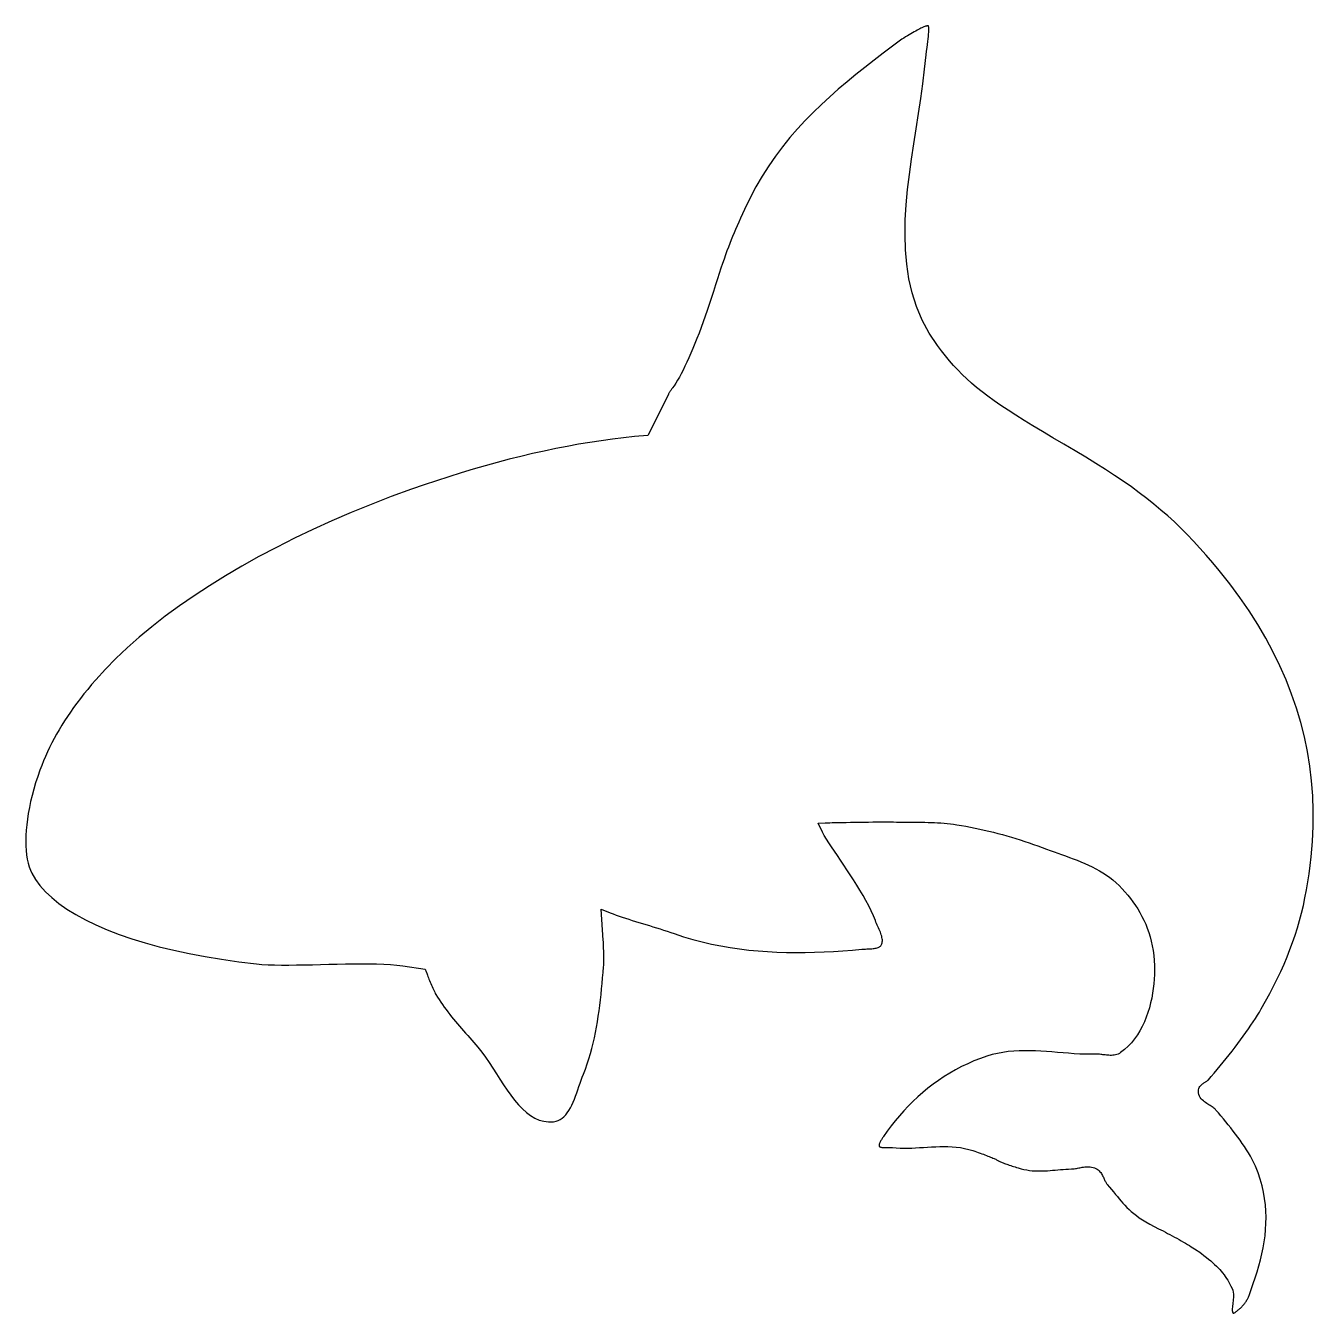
# Model space of a CAD drawing. Extents: x 0.1 to 29.9, y -7.9 to 21.9.
import ezdxf

# ---------------------------------------------------------------- set-up
doc = ezdxf.new("R2010")
doc.units = 0
doc.layers.get('0').update_dxf_attribs({"linetype": 'CONTINUOUS'})

msp = doc.modelspace()

# ---------------------------------------------------------------- linework, layer by layer
msp.add_lwpolyline([(28.0541, -7.89894), (28.0587, -7.89731), (28.0647, -7.89461), (28.072, -7.89081), (28.0802, -7.88593), (28.0891, -7.88005), (28.0987, -7.87329), (28.1087, -7.86578), (28.1191, -7.85764), (28.1297, -7.84901), (28.1405, -7.84002), (28.1515, -7.83079), (28.1627, -7.82142), (28.174, -7.81202), (28.1841, -7.80392), (28.1996, -7.79088), (28.2146, -7.77765), (28.2294, -7.76401), (28.2437, -7.74998), (28.2578, -7.73558), (28.2715, -7.72082), (28.2848, -7.70573), (28.2977, -7.69032), (28.3102, -7.67461), (28.3223, -7.65862), (28.3339, -7.64237), (28.3451, -7.62588), (28.3557, -7.60917), (28.3659, -7.59225), (28.3755, -7.57516), (28.3846, -7.5579), (28.3932, -7.5405), (28.4012, -7.52297), (28.4086, -7.50534), (28.4156, -7.48715), (28.4649, -7.35101), (28.5126, -7.21407), (28.5582, -7.0768), (28.6011, -6.93918), (28.6411, -6.80117), (28.6778, -6.66272), (28.7107, -6.52379), (28.7394, -6.38435), (28.7637, -6.24435), (28.783, -6.10373), (28.7971, -5.96244), (28.8056, -5.82043), (28.808, -5.67761), (28.8039, -5.53392), (28.7931, -5.38926), (28.7752, -5.24355), (28.7496, -5.09669), (28.7161, -4.94858), (28.6741, -4.79912), (28.6233, -4.64789), (28.5929, -4.56926), (28.5596, -4.49128), (28.5235, -4.41416), (28.4848, -4.33785), (28.4436, -4.26233), (28.4002, -4.18753), (28.3547, -4.11342), (28.3072, -4.03996), (28.2579, -3.96711), (28.207, -3.89482), (28.1546, -3.82306), (28.101, -3.75177), (28.0462, -3.68092), (27.9905, -3.61047), (27.9341, -3.54036), (27.877, -3.47055), (27.8196, -3.40099), (27.7619, -3.33164), (27.7041, -3.26243), (27.6479, -3.1951), (27.6339, -3.17975), (27.6189, -3.16567), (27.6013, -3.15117), (27.5815, -3.13637), (27.5598, -3.12132), (27.5365, -3.10604), (27.5119, -3.09047), (27.4864, -3.07452), (27.4603, -3.05804), (27.4339, -3.04085), (27.4075, -3.02271), (27.3813, -3.00333), (27.3557, -2.98233), (27.3309, -2.95926), (27.3075, -2.9336), (27.2861, -2.90483), (27.2676, -2.87254), (27.2532, -2.8367), (27.2441, -2.79781), (27.2412, -2.75691), (27.2436, -2.728), (27.2503, -2.70047), (27.2606, -2.67531), (27.2736, -2.65308), (27.2881, -2.63381), (27.3035, -2.61717), (27.3192, -2.60271), (27.3349, -2.58998), (27.3505, -2.5786), (27.3659, -2.56827), (27.3808, -2.55876), (27.3951, -2.5499), (27.4088, -2.54155), (27.4217, -2.53364), (27.4335, -2.52613), (27.4442, -2.51902), (27.4534, -2.51238), (27.4611, -2.50631), (27.467, -2.501), (27.4727, -2.49512), (27.5399, -2.41865), (27.6089, -2.33863), (27.6783, -2.25676), (27.7477, -2.17332), (27.817, -2.08861), (27.886, -2.00289), (27.9544, -1.91646), (28.0221, -1.82959), (28.0887, -1.74257), (28.1542, -1.65568), (28.2182, -1.5692), (28.2805, -1.48342), (28.341, -1.39862), (28.3994, -1.31509), (28.4555, -1.23312), (28.5091, -1.153), (28.5599, -1.07503), (28.6077, -0.999503), (28.6523, -0.926732), (28.6935, -0.856956), (28.7953, -0.677846), (28.8915, -0.501679), (28.9824, -0.328091), (29.0681, -0.156639), (29.1486, 0.013116), (29.2243, 0.181621), (29.2951, 0.349322), (29.3614, 0.516672), (29.4232, 0.684121), (29.4806, 0.852128), (29.5339, 1.02115), (29.5833, 1.19164), (29.6287, 1.36406), (29.6704, 1.53887), (29.7086, 1.71652), (29.7433, 1.89747), (29.7748, 2.08218), (29.8031, 2.27108), (29.8284, 2.46463), (29.8507, 2.66271), (29.8813, 3.02212), (29.8976, 3.37744), (29.8997, 3.7293), (29.8874, 4.07781), (29.8609, 4.42309), (29.82, 4.76524), (29.7648, 5.10438), (29.6951, 5.44063), (29.6111, 5.7741), (29.5126, 6.1049), (29.3996, 6.43316), (29.2721, 6.75897), (29.1299, 7.08244), (28.9732, 7.40369), (28.8017, 7.7228), (28.6156, 8.03988), (28.4146, 8.35501), (28.1989, 8.6683), (27.9683, 8.97982), (27.7225, 9.29), (27.5723, 9.47096), (27.424, 9.64419), (27.2772, 9.81005), (27.1308, 9.96927), (26.9841, 10.1226), (26.8362, 10.2708), (26.6861, 10.4145), (26.5329, 10.5546), (26.3758, 10.6917), (26.2137, 10.8267), (26.0459, 10.9602), (25.8715, 11.093), (25.6894, 11.2258), (25.4988, 11.3593), (25.2988, 11.4942), (25.0886, 11.6313), (24.8672, 11.7712), (24.6337, 11.9148), (24.3874, 12.0625), (24.127, 12.2155), (23.8718, 12.3647), (23.6337, 12.5057), (23.412, 12.6392), (23.2057, 12.7659), (23.0138, 12.8865), (22.8353, 13.0019), (22.6692, 13.1129), (22.5145, 13.2201), (22.3702, 13.3245), (22.2354, 13.4268), (22.1091, 13.5277), (21.9904, 13.6281), (21.8782, 13.7286), (21.7718, 13.83), (21.6702, 13.9329), (21.5724, 14.0382), (21.4775, 14.1464), (21.3847, 14.2584), (21.2928, 14.3747), (21.1997, 14.4978), (21.007, 14.7866), (20.8464, 15.088), (20.717, 15.3989), (20.6163, 15.7182), (20.5418, 16.0449), (20.4913, 16.3778), (20.462, 16.7162), (20.4517, 17.0591), (20.4579, 17.4056), (20.4781, 17.7551), (20.51, 18.1065), (20.5512, 18.4593), (20.5994, 18.8124), (20.6522, 19.1652), (20.7074, 19.5167), (20.7625, 19.866), (20.8154, 20.2124), (20.8636, 20.555), (20.905, 20.8928), (20.9377, 21.2288), (20.9501, 21.3146), (20.9613, 21.3928), (20.9713, 21.4658), (20.9802, 21.5337), (20.9877, 21.5963), (20.9937, 21.6537), (20.9982, 21.7058), (21.001, 21.7524), (21.002, 21.7934), (21.0013, 21.8286), (20.9989, 21.8574), (20.9953, 21.8795), (20.9912, 21.8942), (20.9889, 21.8994), (20.9852, 21.8997), (20.9697, 21.8982), (20.9594, 21.8963), (20.9452, 21.8927), (20.9288, 21.8878), (20.9103, 21.8813), (20.89, 21.8734), (20.8677, 21.8639), (20.8437, 21.853), (20.8179, 21.8406), (20.7904, 21.8268), (20.7612, 21.8115), (20.7302, 21.7947), (20.6976, 21.7766), (20.6633, 21.7571), (20.6272, 21.7363), (20.5894, 21.7141), (20.5499, 21.6906), (20.5086, 21.6657), (20.4655, 21.6396), (20.4206, 21.6122), (20.3778, 21.5858), (20.1637, 21.4257), (19.9478, 21.2631), (19.7341, 21.1001), (19.5228, 20.9361), (19.3143, 20.7705), (19.109, 20.6026), (18.907, 20.4318), (18.7089, 20.2575), (18.5148, 20.0789), (18.3251, 19.8954), (18.1401, 19.7065), (17.96, 19.5114), (17.7853, 19.3095), (17.6162, 19.1002), (17.4529, 18.8828), (17.2959, 18.6566), (17.1453, 18.4209), (17.0015, 18.1752), (16.8648, 17.9186), (16.7351, 17.6497), (16.6881, 17.5468), (16.6441, 17.4494), (16.6029, 17.3574), (16.5643, 17.2698), (16.5278, 17.1853), (16.493, 17.1031), (16.4595, 17.0221), (16.4269, 16.9411), (16.3949, 16.8592), (16.363, 16.7752), (16.3308, 16.688), (16.2979, 16.5967), (16.2639, 16.5001), (16.2284, 16.3972), (16.1911, 16.2869), (16.1516, 16.1683), (16.1094, 16.0403), (16.0642, 15.9018), (16.0157, 15.7519), (15.9632, 15.5893), (15.9176, 15.4495), (15.8713, 15.3116), (15.8246, 15.1763), (15.7775, 15.0436), (15.7302, 14.914), (15.6829, 14.7877), (15.6355, 14.665), (15.5883, 14.5461), (15.5414, 14.4314), (15.4948, 14.3211), (15.4488, 14.2154), (15.4033, 14.1147), (15.3586, 14.0193), (15.3146, 13.9293), (15.2716, 13.845), (15.2296, 13.7667), (15.1885, 13.6945), (15.1486, 13.6287), (15.1096, 13.5693), (15.0726, 13.518), (15.0601, 13.5014), (15.0489, 13.4864), (15.0382, 13.4716), (15.028, 13.4572), (15.0183, 13.4432), (15.0092, 13.4297), (15.0007, 13.4167), (14.9928, 13.4044), (14.9857, 13.3929), (14.9793, 13.3822), (14.9737, 13.3724), (14.9727, 13.3706), (14.9775, 13.3616), (14.5009, 12.4197), (14.1904, 12.3909), (13.9343, 12.3633), (13.6769, 12.3317), (13.418, 12.2961), (13.1577, 12.2564), (12.8957, 12.2126), (12.6321, 12.1649), (12.3668, 12.113), (12.0998, 12.0571), (11.831, 11.9972), (11.5603, 11.9332), (11.2877, 11.8651), (11.0131, 11.7929), (10.7365, 11.7167), (10.4578, 11.6364), (10.177, 11.552), (9.89394, 11.4634), (9.60863, 11.3708), (9.321, 11.2741), (9.03121, 11.1733), (8.55773, 11.001), (8.09229, 10.8215), (7.63526, 10.6351), (7.18722, 10.4422), (6.74877, 10.2431), (6.32048, 10.0381), (5.90294, 9.82774), (5.49674, 9.61223), (5.10247, 9.39198), (4.7207, 9.16733), (4.35204, 8.93865), (3.99706, 8.70631), (3.65635, 8.47066), (3.33051, 8.23209), (3.02011, 7.99096), (2.72575, 7.74765), (2.44801, 7.50254), (2.18748, 7.25602), (1.94474, 7.00848), (1.71983, 6.75971), (1.62595, 6.64992), (1.53533, 6.54112), (1.44836, 6.43375), (1.36495, 6.32764), (1.28499, 6.22265), (1.20838, 6.1186), (1.13502, 6.01535), (1.0648, 5.91273), (0.997614, 5.81058), (0.933363, 5.70873), (0.87194, 5.60702), (0.81324, 5.50529), (0.757156, 5.40337), (0.703585, 5.30109), (0.652421, 5.19828), (0.603561, 5.09477), (0.556902, 4.99039), (0.512342, 4.88497), (0.46978, 4.77834), (0.429165, 4.67045), (0.377226, 4.52274), (0.329711, 4.37613), (0.286602, 4.23082), (0.247924, 4.08716), (0.213699, 3.94545), (0.183948, 3.80604), (0.158692, 3.66925), (0.137948, 3.53541), (0.121731, 3.40488), (0.110053, 3.27798), (0.102921, 3.15507), (0.100335, 3.03649), (0.102289, 2.9226), (0.108764, 2.81377), (0.119728, 2.71036), (0.135131, 2.61275), (0.154895, 2.5213), (0.178914, 2.43639), (0.207044, 2.35836), (0.238856, 2.28807), (0.323887, 2.14153), (0.429182, 1.99809), (0.555046, 1.85731), (0.701233, 1.71957), (0.867402, 1.58526), (1.05314, 1.45476), (1.25801, 1.32842), (1.48152, 1.20658), (1.72319, 1.08953), (1.98252, 0.97755), (2.25901, 0.87089), (2.55218, 0.769798), (2.86151, 0.674504), (3.18653, 0.58523), (3.52675, 0.502193), (3.88168, 0.425602), (4.25083, 0.355665), (4.63373, 0.292583), (5.0299, 0.236557), (5.43841, 0.187838), (5.56687, 0.17639), (5.70747, 0.168292), (5.85926, 0.163156), (6.02078, 0.160613), (6.19059, 0.160276), (6.36731, 0.161745), (6.54958, 0.164616), (6.73605, 0.168482), (6.92537, 0.172935), (7.11624, 0.177562), (7.30734, 0.181953), (7.49734, 0.185696), (7.68497, 0.188375), (7.86892, 0.189576), (8.04794, 0.188879), (8.22075, 0.185862), (8.38614, 0.180094), (8.5429, 0.171129), (8.68991, 0.158495), (8.82481, 0.141832), (9.34857, 0.065079), (9.36952, 0.005375), (9.37224, -0.002339), (9.37669, -0.014797), (9.38273, -0.031565), (9.39025, -0.052209), (9.39913, -0.076285), (9.40923, -0.103353), (9.42045, -0.132971), (9.43265, -0.164697), (9.44571, -0.198082), (9.4595, -0.23268), (9.4739, -0.268041), (9.48877, -0.303708), (9.50398, -0.339224), (9.51939, -0.374116), (9.53485, -0.407907), (9.5502, -0.4401), (9.56526, -0.470173), (9.57981, -0.497562), (9.59386, -0.522159), (9.62977, -0.581084), (9.6671, -0.639766), (9.70557, -0.697887), (9.74511, -0.755476), (9.78567, -0.812565), (9.82719, -0.869183), (9.8696, -0.925363), (9.91284, -0.981134), (9.95686, -1.03653), (10.0016, -1.09157), (10.0469, -1.1463), (10.0929, -1.20074), (10.1394, -1.25493), (10.1863, -1.3089), (10.2336, -1.36268), (10.2812, -1.41629), (10.3291, -1.46978), (10.3772, -1.52318), (10.4254, -1.57651), (10.4747, -1.63089), (10.5659, -1.73765), (10.655, -1.85289), (10.7417, -1.97383), (10.8265, -2.09901), (10.9102, -2.22694), (10.9932, -2.35612), (11.0761, -2.48507), (11.1594, -2.61223), (11.2434, -2.73607), (11.3287, -2.85504), (11.4156, -2.96759), (11.5044, -3.07215), (11.5953, -3.16724), (11.6886, -3.2514), (11.7843, -3.32334), (11.8828, -3.38198), (11.9844, -3.42643), (12.09, -3.45594), (12.2009, -3.46964), (12.3188, -3.46622), (12.3734, -3.45666), (12.4237, -3.44017), (12.4705, -3.41709), (12.5147, -3.38743), (12.5568, -3.3512), (12.5969, -3.30854), (12.6351, -3.25977), (12.6713, -3.20539), (12.7057, -3.14602), (12.7382, -3.08235), (12.769, -3.01509), (12.7983, -2.94495), (12.8263, -2.87267), (12.8532, -2.79893), (12.8793, -2.72444), (12.9049, -2.64986), (12.9303, -2.57586), (12.9558, -2.50306), (12.9817, -2.43206), (13.008, -2.36495), (13.054, -2.24695), (13.0961, -2.12912), (13.135, -2.01014), (13.1709, -1.89007), (13.2039, -1.76899), (13.2342, -1.64697), (13.2619, -1.52408), (13.2874, -1.4004), (13.3106, -1.276), (13.3319, -1.15096), (13.3514, -1.02536), (13.3692, -0.899271), (13.3855, -0.772773), (13.4006, -0.645943), (13.4146, -0.51886), (13.4277, -0.391601), (13.44, -0.264243), (13.4518, -0.136866), (13.4632, -0.009542), (13.4744, 0.116906), (13.4766, 0.14799), (13.4784, 0.181641), (13.4796, 0.217932), (13.4803, 0.25627), (13.4806, 0.296105), (13.4806, 0.33691), (13.4802, 0.378172), (13.4795, 0.419393), (13.4785, 0.460073), (13.4774, 0.499728), (13.4762, 0.537867), (13.4748, 0.574007), (13.4735, 0.607668), (13.4721, 0.638369), (13.4708, 0.665631), (13.4696, 0.68897), (13.4687, 0.707915), (13.4679, 0.721989), (13.4674, 0.730721), (13.4672, 0.733261), (13.4186, 1.45234), (13.6301, 1.36686), (13.6954, 1.34182), (13.7632, 1.31698), (13.8333, 1.29232), (13.9055, 1.26781), (13.9796, 1.2434), (14.0554, 1.21906), (14.1328, 1.19473), (14.2114, 1.17039), (14.2911, 1.14597), (14.3718, 1.12143), (14.4532, 1.09673), (14.5352, 1.07182), (14.6176, 1.04664), (14.7001, 1.02115), (14.7826, 0.995285), (14.865, 0.969007), (14.947, 0.942257), (15.0285, 0.914981), (15.1082, 0.887479), (15.3235, 0.815874), (15.5382, 0.752), (15.7533, 0.695216), (15.9688, 0.645219), (16.1847, 0.60171), (16.4009, 0.564391), (16.6175, 0.532964), (16.8343, 0.50713), (17.0515, 0.486594), (17.2689, 0.471056), (17.4865, 0.460221), (17.7043, 0.453789), (17.9223, 0.451464), (18.1405, 0.452946), (18.3587, 0.457937), (18.5771, 0.466136), (18.7955, 0.477243), (19.0139, 0.490958), (19.2323, 0.506979), (19.4514, 0.525065), (19.4802, 0.527227), (19.51, 0.528928), (19.5398, 0.530294), (19.5696, 0.531501), (19.5992, 0.532715), (19.6284, 0.534089), (19.657, 0.535768), (19.685, 0.537886), (19.712, 0.540563), (19.7379, 0.543903), (19.7625, 0.547987), (19.7855, 0.552867), (19.8067, 0.558559), (19.8259, 0.565041), (19.8431, 0.572246), (19.858, 0.580088), (19.8708, 0.588492), (19.8818, 0.597467), (19.8911, 0.607185), (19.8993, 0.618058), (19.9096, 0.636122), (19.9173, 0.654621), (19.9227, 0.674117), (19.926, 0.695055), (19.9273, 0.717711), (19.9264, 0.74217), (19.9234, 0.768372), (19.9183, 0.796165), (19.9112, 0.825348), (19.9023, 0.855714), (19.8917, 0.887058), (19.8798, 0.919194), (19.8667, 0.951955), (19.8527, 0.985196), (19.8381, 1.01879), (19.8231, 1.05264), (19.8082, 1.08665), (19.7934, 1.12077), (19.7791, 1.15497), (19.7664, 1.18742), (19.7203, 1.30133), (19.6683, 1.4162), (19.6103, 1.5332), (19.5473, 1.65168), (19.4799, 1.77107), (19.4091, 1.89079), (19.3357, 2.01026), (19.2604, 2.12896), (19.1841, 2.24633), (19.1075, 2.36186), (19.0316, 2.47502), (18.957, 2.5853), (18.8847, 2.69221), (18.8154, 2.79527), (18.7498, 2.894), (18.6888, 2.98799), (18.6331, 3.07684), (18.5834, 3.16027), (18.5405, 3.23813), (18.4377, 3.44733), (18.6013, 3.45163), (18.6238, 3.45221), (18.6597, 3.45311), (18.7079, 3.4543), (18.7671, 3.45571), (18.8363, 3.4573), (18.9142, 3.45903), (18.9997, 3.46083), (19.0915, 3.46268), (19.1884, 3.46451), (19.2893, 3.46628), (19.3931, 3.46794), (19.4984, 3.46945), (19.6041, 3.47074), (19.7091, 3.47178), (19.8122, 3.47252), (19.9122, 3.47291), (20.0078, 3.47289), (20.0981, 3.47243), (20.1814, 3.47146), (20.2541, 3.47052), (20.3265, 3.46988), (20.3991, 3.46945), (20.4719, 3.46914), (20.5448, 3.46886), (20.6179, 3.46853), (20.6911, 3.46805), (20.7644, 3.46734), (20.8378, 3.4663), (20.9113, 3.46484), (20.9848, 3.46287), (21.0585, 3.4603), (21.1321, 3.45703), (21.2059, 3.45298), (21.2796, 3.44805), (21.3534, 3.44214), (21.4272, 3.43517), (21.501, 3.42703), (21.5747, 3.41764), (21.6482, 3.40691), (21.7551, 3.38963), (21.8617, 3.37107), (21.968, 3.35124), (22.0741, 3.33015), (22.1799, 3.30784), (22.2855, 3.28432), (22.3908, 3.25963), (22.4958, 3.23379), (22.6004, 3.20682), (22.7048, 3.17874), (22.8088, 3.14958), (22.9125, 3.11937), (23.0159, 3.08813), (23.1189, 3.05588), (23.2215, 3.02265), (23.3237, 2.98846), (23.4255, 2.95333), (23.5269, 2.9173), (23.6278, 2.88038), (23.7279, 2.84277), (23.8139, 2.81057), (23.9006, 2.77896), (23.9882, 2.74753), (24.0767, 2.71604), (24.1656, 2.68425), (24.2549, 2.65193), (24.3442, 2.61882), (24.4333, 2.58468), (24.522, 2.54927), (24.6101, 2.51231), (24.6974, 2.47355), (24.7836, 2.43273), (24.8684, 2.38957), (24.9517, 2.34381), (25.0332, 2.29517), (25.1127, 2.24337), (25.1898, 2.18813), (25.2644, 2.12919), (25.336, 2.06628), (25.4039, 1.9998), (25.4735, 1.92588), (25.5403, 1.85155), (25.6048, 1.77598), (25.6667, 1.69898), (25.7261, 1.6204), (25.7827, 1.54005), (25.8366, 1.45777), (25.8874, 1.37341), (25.9352, 1.28681), (25.9798, 1.19783), (26.021, 1.10632), (26.0588, 1.01214), (26.093, 0.915168), (26.1235, 0.815265), (26.1502, 0.712304), (26.1731, 0.606155), (26.1919, 0.496686), (26.2067, 0.38376), (26.2173, 0.267238), (26.2237, 0.147038), (26.2255, 0.046174), (26.224, -0.057729), (26.219, -0.164239), (26.2103, -0.272848), (26.1979, -0.383043), (26.1816, -0.494309), (26.1612, -0.606128), (26.1365, -0.717978), (26.1075, -0.829339), (26.0738, -0.939687), (26.0355, -1.04849), (25.9921, -1.15523), (25.9436, -1.25935), (25.8898, -1.36031), (25.8303, -1.45754), (25.7651, -1.55046), (25.6939, -1.63845), (25.6164, -1.72088), (25.5326, -1.79706), (25.4418, -1.86656), (25.4126, -1.8847), (25.382, -1.89955), (25.3509, -1.91101), (25.3196, -1.91939), (25.2885, -1.92511), (25.2578, -1.92855), (25.2275, -1.93012), (25.1977, -1.93016), (25.1684, -1.929), (25.1397, -1.92692), (25.1114, -1.92417), (25.0838, -1.921), (25.0567, -1.91762), (25.0303, -1.91424), (25.0046, -1.91104), (24.9797, -1.90822), (24.9557, -1.90593), (24.9328, -1.90432), (24.9111, -1.90352), (24.8885, -1.90364), (24.7591, -1.90546), (24.628, -1.90368), (24.4973, -1.89891), (24.3672, -1.89178), (24.2374, -1.88293), (24.1082, -1.87298), (23.9794, -1.86253), (23.8511, -1.8522), (23.7232, -1.84259), (23.5958, -1.8343), (23.4689, -1.8279), (23.3425, -1.82399), (23.2165, -1.82314), (23.0911, -1.82591), (22.9661, -1.83287), (22.8416, -1.84458), (22.7176, -1.86159), (22.5939, -1.88446), (22.4705, -1.91375), (22.347, -1.95016), (22.1959, -2.0025), (22.0477, -2.06032), (21.9027, -2.12329), (21.761, -2.19123), (21.6226, -2.26398), (21.4875, -2.34134), (21.3557, -2.42314), (21.2272, -2.5092), (21.1021, -2.59934), (20.9803, -2.69337), (20.862, -2.79111), (20.747, -2.89238), (20.6355, -2.997), (20.5274, -3.10478), (20.4229, -3.21553), (20.3218, -3.32908), (20.2243, -3.44522), (20.1303, -3.56378), (20.04, -3.68457), (19.9528, -3.8079), (19.9431, -3.82213), (19.9329, -3.83716), (19.9228, -3.85239), (19.9128, -3.86775), (19.9032, -3.88316), (19.8941, -3.89853), (19.8855, -3.91375), (19.8777, -3.9287), (19.8707, -3.94324), (19.8646, -3.95722), (19.8597, -3.97045), (19.8558, -3.98276), (19.853, -3.99394), (19.8513, -4.00381), (19.8506, -4.01222), (19.8507, -4.01912), (19.8514, -4.02462), (19.8525, -4.02902), (19.854, -4.03283), (19.8559, -4.03637), (19.8584, -4.03978), (19.861, -4.04235), (19.8644, -4.04497), (19.8694, -4.04785), (19.8765, -4.05092), (19.8857, -4.05394), (19.8973, -4.05668), (19.9109, -4.05896), (19.9263, -4.0607), (19.9433, -4.06187), (19.9618, -4.06253), (19.9813, -4.06274), (20.0019, -4.06262), (20.0232, -4.0623), (20.0452, -4.06192), (20.0678, -4.06164), (20.0908, -4.06165), (20.1142, -4.06215), (20.138, -4.06336), (20.1597, -4.06534), (20.2494, -4.07371), (20.3375, -4.07842), (20.4264, -4.08015), (20.516, -4.07935), (20.6064, -4.07649), (20.6975, -4.07205), (20.7892, -4.06653), (20.8815, -4.06042), (20.9744, -4.05424), (21.0677, -4.04849), (21.1616, -4.0437), (21.256, -4.04042), (21.3507, -4.03918), (21.4459, -4.04055), (21.5414, -4.04508), (21.6372, -4.05335), (21.7332, -4.06594), (21.8294, -4.08343), (21.9257, -4.1064), (22.0204, -4.13498), (22.0641, -4.14977), (22.1059, -4.16411), (22.147, -4.17841), (22.1873, -4.19261), (22.2265, -4.20666), (22.2645, -4.22049), (22.3013, -4.23405), (22.3366, -4.24729), (22.3704, -4.26016), (22.4024, -4.2726), (22.4326, -4.28456), (22.4609, -4.29601), (22.4871, -4.3069), (22.5112, -4.3172), (22.5331, -4.32691), (22.5527, -4.33606), (22.5704, -4.3448), (22.5866, -4.35351), (22.6028, -4.3635), (22.6133, -4.3717), (22.6146, -4.37278), (22.6154, -4.37328), (22.6218, -4.37675), (22.6322, -4.38185), (22.6458, -4.38807), (22.6622, -4.39514), (22.6809, -4.40293), (22.7019, -4.41132), (22.7249, -4.42022), (22.7498, -4.42959), (22.7764, -4.43934), (22.8044, -4.44942), (22.8339, -4.45978), (22.8646, -4.47036), (22.8965, -4.48112), (22.9293, -4.49199), (22.963, -4.50294), (22.9973, -4.51391), (23.0323, -4.52486), (23.0668, -4.53546), (23.1358, -4.55489), (23.2021, -4.57056), (23.2668, -4.58302), (23.3299, -4.59255), (23.3919, -4.59941), (23.4529, -4.60388), (23.513, -4.60621), (23.5726, -4.60666), (23.6317, -4.60548), (23.6907, -4.60292), (23.7496, -4.59923), (23.8086, -4.59466), (23.8678, -4.58949), (23.9276, -4.58399), (23.9879, -4.57843), (24.0489, -4.5731), (24.1108, -4.56829), (24.1738, -4.5643), (24.2378, -4.56145), (24.3011, -4.56008), (24.3243, -4.55927), (24.3466, -4.55747), (24.3699, -4.55471), (24.3941, -4.55113), (24.4192, -4.54685), (24.445, -4.54206), (24.4716, -4.53694), (24.4988, -4.53166), (24.5266, -4.52645), (24.5551, -4.52151), (24.5841, -4.51708), (24.6137, -4.51341), (24.644, -4.51077), (24.6748, -4.50946), (24.7063, -4.50981), (24.7383, -4.51218), (24.7707, -4.51696), (24.8034, -4.52453), (24.8362, -4.53524), (24.8686, -4.54943), (24.8958, -4.56482), (24.9208, -4.5826), (24.9431, -4.60211), (24.9628, -4.62282), (24.9803, -4.6443), (24.9957, -4.66618), (25.0094, -4.68819), (25.0217, -4.71013), (25.0329, -4.73183), (25.0432, -4.75316), (25.0528, -4.77398), (25.0619, -4.79417), (25.0707, -4.81359), (25.0793, -4.8321), (25.0878, -4.84956), (25.0963, -4.86582), (25.1048, -4.88076), (25.1134, -4.89428), (25.122, -4.90629), (25.1323, -4.91873), (25.1834, -4.97721), (25.2328, -5.0356), (25.2795, -5.09218), (25.3242, -5.14705), (25.3676, -5.20033), (25.4102, -5.25213), (25.4527, -5.30263), (25.4959, -5.35203), (25.5403, -5.40054), (25.5867, -5.44842), (25.6358, -5.49593), (25.6883, -5.5433), (25.745, -5.5908), (25.8065, -5.63865), (25.8738, -5.68705), (25.9475, -5.7362), (26.0282, -5.78625), (26.1168, -5.83736), (26.2139, -5.88968), (26.3208, -5.94369), (26.3714, -5.96868), (26.4236, -5.99495), (26.4764, -6.022), (26.5296, -6.04969), (26.583, -6.0779), (26.6363, -6.10649), (26.6894, -6.13532), (26.7419, -6.16427), (26.7937, -6.1932), (26.8445, -6.22197), (26.8941, -6.25047), (26.9423, -6.27855), (26.9888, -6.30608), (27.0333, -6.33295), (27.0758, -6.35902), (27.1159, -6.38419), (27.1535, -6.40833), (27.1884, -6.43136), (27.2204, -6.4532), (27.249, -6.47356), (27.3113, -6.51952), (27.3699, -6.56366), (27.4251, -6.60642), (27.4772, -6.64803), (27.5263, -6.68872), (27.5728, -6.72872), (27.6166, -6.76825), (27.658, -6.80752), (27.6971, -6.84674), (27.7342, -6.88612), (27.7692, -6.92585), (27.8025, -6.96611), (27.834, -7.00705), (27.864, -7.04884), (27.8925, -7.09163), (27.9199, -7.13556), (27.9461, -7.18079), (27.9714, -7.22748), (27.996, -7.2758), (28.0214, -7.32879), (28.0365, -7.36843), (28.0467, -7.41147), (28.0521, -7.45405), (28.0538, -7.49589), (28.0528, -7.53689), (28.0499, -7.57698), (28.0456, -7.61606), (28.0408, -7.65399), (28.0359, -7.69053), (28.0313, -7.72538), (28.0277, -7.75815), (28.0254, -7.78836), (28.0247, -7.81544), (28.0258, -7.83877), (28.0285, -7.85774), (28.0324, -7.87203), (28.0369, -7.882), (28.0417, -7.88905), (28.048, -7.89513), (28.054, -7.89898)], close=True)

doc.saveas('drawing.dxf')
